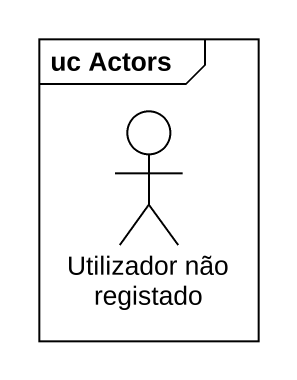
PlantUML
@startuml
mainframe uc Actors
actor "Utilizador não registado" as Utilizador_não_registado
@enduml
